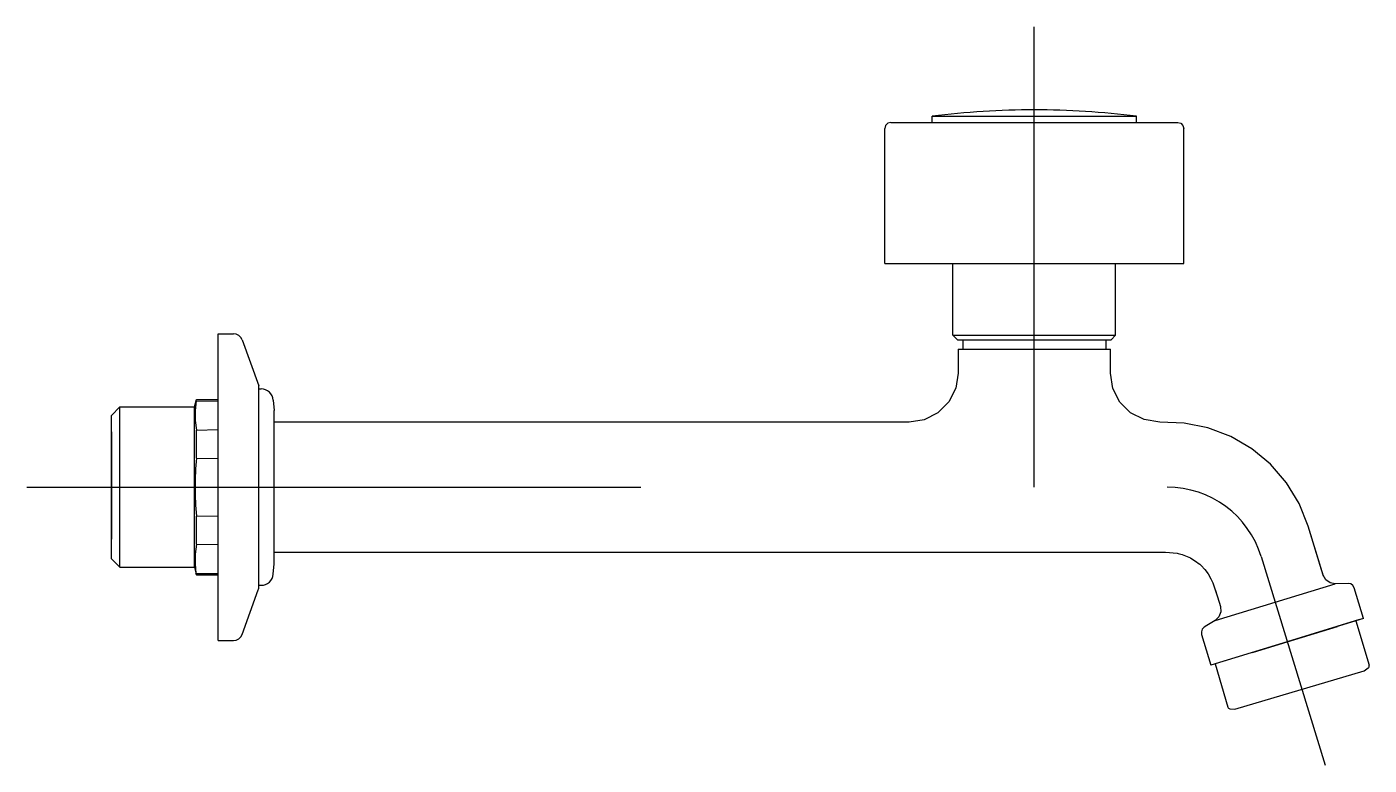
# Model space of a CAD drawing. Extents: x -74.343 to -74.124, y 38.487 to 38.608.
import ezdxf

# ---------------------------------------------------------------- set-up
doc = ezdxf.new("R2010")
doc.units = 0
doc.header["$LTSCALE"] = 0.056
doc.linetypes.add('AXES', pattern=[0.54, 0.3, -0.08, 0.08, -0.08])
doc.linetypes.add('CONTINU', pattern=[0])
doc.layers.get('0').update_dxf_attribs({"linetype": 'CONTINUOUS'})

msp = doc.modelspace()

# ---------------------------------------------------------------- linework, layer by layer
at = {"linetype": 'AXES'}
for points in [[(-74.17862, 38.53274), (-74.17862, 38.60778)], [(-74.34271, 38.53274), (-74.15697, 38.53274)], [(-74.14166, 38.52141), (-74.13127, 38.48742)]]:
    msp.add_lwpolyline(points, dxfattribs=at)
at = {"linetype": 'CONTINU'}
for points in [[(-74.17862, 38.59424, 0.03151), (-74.19527, 38.59319)], [(-74.16197, 38.59319, 0.031509), (-74.17862, 38.59424)], [(-74.30765, 38.55675, 0.315284), (-74.30906, 38.55774)], [(-74.30257, 38.54692, 0.388883), (-74.30456, 38.54874)], [(-74.31509, 38.53749, 0.045542), (-74.31509, 38.528)], [(-74.15538, 38.52198, -0.028986), (-74.15453, 38.52176)], [(-74.15453, 38.52176, -0.07072), (-74.15245, 38.52075)], [(-74.15245, 38.52075, -0.040748), (-74.15145, 38.51995)], [(-74.30456, 38.51674, 0.389338), (-74.30257, 38.51857)], [(-74.14985, 38.51782, -0.046523), (-74.1493, 38.51648)], [(-74.30501, 38.51599, 0.08749), (-74.30492, 38.51651)], [(-74.30906, 38.50774, 0.315312), (-74.30765, 38.50873)], [(-74.12424, 38.50328, 0.310504), (-74.1241, 38.50371)], [(-74.14711, 38.4969, 0.310406), (-74.14676, 38.49661)]]:
    msp.add_lwpolyline(points, format="xyb", dxfattribs=at)
for points in [[(-74.20197, 38.59219), (-74.20247, 38.59206), (-74.20283, 38.5917), (-74.20297, 38.59119)], [(-74.20297, 38.56919), (-74.20297, 38.59119)], [(-74.20197, 38.59219), (-74.15527, 38.59219)], [(-74.19527, 38.59219), (-74.19527, 38.59319)], [(-74.19527, 38.59319), (-74.16197, 38.59319)], [(-74.16197, 38.59219), (-74.16197, 38.59319)], [(-74.15527, 38.59219), (-74.15476, 38.59206), (-74.15441, 38.5917), (-74.15427, 38.59119)], [(-74.15427, 38.56919), (-74.15427, 38.59119)], [(-74.20297, 38.56919), (-74.15427, 38.56919)], [(-74.19187, 38.55749), (-74.19187, 38.56919)], [(-74.16537, 38.55749), (-74.16537, 38.56919)], [(-74.31152, 38.53274), (-74.31152, 38.55774)], [(-74.31152, 38.55774), (-74.30906, 38.55774)], [(-74.30765, 38.55675), (-74.30492, 38.54924)], [(-74.19112, 38.55674), (-74.19187, 38.55749)], [(-74.19187, 38.55749), (-74.16537, 38.55749)], [(-74.19112, 38.55674), (-74.16612, 38.55674)], [(-74.19027, 38.55674), (-74.19027, 38.55524)], [(-74.16697, 38.55674), (-74.16697, 38.55524)], [(-74.16612, 38.55674), (-74.16537, 38.55749)], [(-74.19102, 38.55524), (-74.19102, 38.55134)], [(-74.19102, 38.55524), (-74.16622, 38.55524)], [(-74.16622, 38.55134), (-74.16622, 38.55524)], [(-74.19102, 38.55134), (-74.19141, 38.54887)], [(-74.16581, 38.54881), (-74.16622, 38.55134)], [(-74.30492, 38.51651), (-74.30492, 38.54924)], [(-74.30492, 38.54874), (-74.30456, 38.54874)], [(-74.19141, 38.54887), (-74.19255, 38.54664)], [(-74.16467, 38.54661), (-74.16581, 38.54881)], [(-74.32892, 38.54444), (-74.32754, 38.54582)], [(-74.32754, 38.51967), (-74.32754, 38.54582)], [(-74.32754, 38.54582), (-74.31542, 38.54582)], [(-74.31542, 38.54582), (-74.31509, 38.54704)], [(-74.31542, 38.51967), (-74.31542, 38.54582)], [(-74.31515, 38.54681), (-74.31528, 38.5452), (-74.31528, 38.54362), (-74.31509, 38.54205)], [(-74.31515, 38.54681), (-74.31509, 38.54704)], [(-74.31515, 38.54681), (-74.31152, 38.54678)], [(-74.31509, 38.54704), (-74.31152, 38.54704)], [(-74.30257, 38.54692), (-74.30242, 38.54524)], [(-74.30242, 38.53274), (-74.30242, 38.54524)], [(-74.19255, 38.54664), (-74.19432, 38.54487)], [(-74.16294, 38.54488), (-74.16467, 38.54661)], [(-74.32892, 38.52104), (-74.32892, 38.54444)], [(-74.20026, 38.54334), (-74.30242, 38.54334)], [(-74.19902, 38.54334), (-74.20026, 38.54334)], [(-74.19655, 38.54373), (-74.19902, 38.54334)], [(-74.19432, 38.54487), (-74.19655, 38.54373)], [(-74.16074, 38.54375), (-74.16294, 38.54488)], [(-74.1582, 38.54334), (-74.16074, 38.54375)], [(-74.15423, 38.54318), (-74.1582, 38.54334)], [(-74.15034, 38.54241), (-74.15423, 38.54318)], [(-74.32892, 38.54174), (-74.32892, 38.53274)], [(-74.32892, 38.54124), (-74.32892, 38.53274)], [(-74.31509, 38.54205), (-74.31152, 38.54211)], [(-74.31509, 38.53749), (-74.31509, 38.54205)], [(-74.14663, 38.541), (-74.15034, 38.54241)], [(-74.1432, 38.53899), (-74.14663, 38.541)], [(-74.14015, 38.53646), (-74.1432, 38.53899)], [(-74.31509, 38.53749), (-74.31152, 38.53741)], [(-74.13755, 38.53344), (-74.14015, 38.53646)], [(-74.32892, 38.53274), (-74.32892, 38.52448)], [(-74.32892, 38.53274), (-74.32892, 38.52424)], [(-74.32892, 38.53274), (-74.32892, 38.5246)], [(-74.31152, 38.50774), (-74.31152, 38.53274)], [(-74.30242, 38.52024), (-74.30242, 38.53274)], [(-74.13549, 38.53005), (-74.13755, 38.53344)], [(-74.13402, 38.52636), (-74.13549, 38.53005)], [(-74.31509, 38.528), (-74.31152, 38.52807)], [(-74.31509, 38.52343), (-74.31509, 38.528)], [(-74.13154, 38.51823), (-74.13402, 38.52636)], [(-74.13207, 38.51998), (-74.13402, 38.52636)], [(-74.31509, 38.52343), (-74.31528, 38.52184), (-74.31528, 38.52025), (-74.31516, 38.51869)], [(-74.31509, 38.52343), (-74.31152, 38.52337)], [(-74.30242, 38.52214), (-74.20026, 38.52214)], [(-74.20026, 38.52214), (-74.17218, 38.52214)], [(-74.17218, 38.52214), (-74.15723, 38.52214), (-74.15538, 38.52198)], [(-74.32892, 38.52104), (-74.32754, 38.51967)], [(-74.32754, 38.51967), (-74.31542, 38.51967)], [(-74.31542, 38.51967), (-74.31509, 38.51844)], [(-74.30257, 38.51857), (-74.30242, 38.52024)], [(-74.15145, 38.51995), (-74.15084, 38.5193), (-74.1503, 38.51859), (-74.14985, 38.51782)], [(-74.13159, 38.51839), (-74.13207, 38.51998)], [(-74.31509, 38.51844), (-74.31516, 38.51869)], [(-74.31516, 38.51869), (-74.31152, 38.51869)], [(-74.31509, 38.51844), (-74.31152, 38.51844)], [(-74.30492, 38.51674), (-74.30456, 38.51674)], [(-74.14918, 38.511), (-74.1296, 38.51698)], [(-74.1296, 38.51698), (-74.13046, 38.51714), (-74.13116, 38.51764), (-74.13159, 38.51839)], [(-74.12751, 38.51705), (-74.1296, 38.51698)], [(-74.12652, 38.51635), (-74.12673, 38.51672), (-74.12708, 38.51697), (-74.12751, 38.51705)], [(-74.30765, 38.50873), (-74.30501, 38.51599)], [(-74.1493, 38.51648), (-74.14902, 38.51555)], [(-74.1493, 38.51648), (-74.14881, 38.51487)], [(-74.14881, 38.51487), (-74.14832, 38.51328)], [(-74.12499, 38.51134), (-74.12652, 38.51635)], [(-74.14832, 38.51328), (-74.14825, 38.51241), (-74.14856, 38.5116), (-74.14918, 38.511)], [(-74.15051, 38.51016), (-74.15095, 38.50989)], [(-74.14918, 38.511), (-74.15051, 38.51016)], [(-74.12499, 38.51134), (-74.13742, 38.50754)], [(-74.12566, 38.51114), (-74.13742, 38.50754)], [(-74.12625, 38.51096), (-74.1241, 38.50371)], [(-74.15095, 38.50989), (-74.15126, 38.50958), (-74.15141, 38.50918), (-74.15138, 38.50874)], [(-74.15138, 38.50874), (-74.15023, 38.50499)], [(-74.13742, 38.50754), (-74.12924, 38.51004)], [(-74.13742, 38.50754), (-74.13267, 38.509)], [(-74.13389, 38.50862), (-74.13315, 38.50885)], [(-74.31152, 38.50774), (-74.30906, 38.50774)], [(-74.13742, 38.50754), (-74.14985, 38.50374)], [(-74.13742, 38.50754), (-74.14918, 38.50395)], [(-74.14311, 38.5058), (-74.13742, 38.50754)], [(-74.14311, 38.5058), (-74.13813, 38.50732)], [(-74.14311, 38.5058), (-74.14081, 38.50651)], [(-74.15023, 38.50499), (-74.14985, 38.50374)], [(-74.14918, 38.50395), (-74.14711, 38.4969)], [(-74.14597, 38.49655), (-74.12487, 38.5028)], [(-74.12487, 38.5028), (-74.12424, 38.50328)], [(-74.14676, 38.49661), (-74.14597, 38.49655)]]:
    msp.add_lwpolyline(points, dxfattribs=at)
at = {"linetype": 'AXES'}
msp.add_lwpolyline([(-74.14166, 38.52141, 0.329761), (-74.15697, 38.53274)], format="xyb", dxfattribs=at)

doc.saveas('drawing.dxf')
